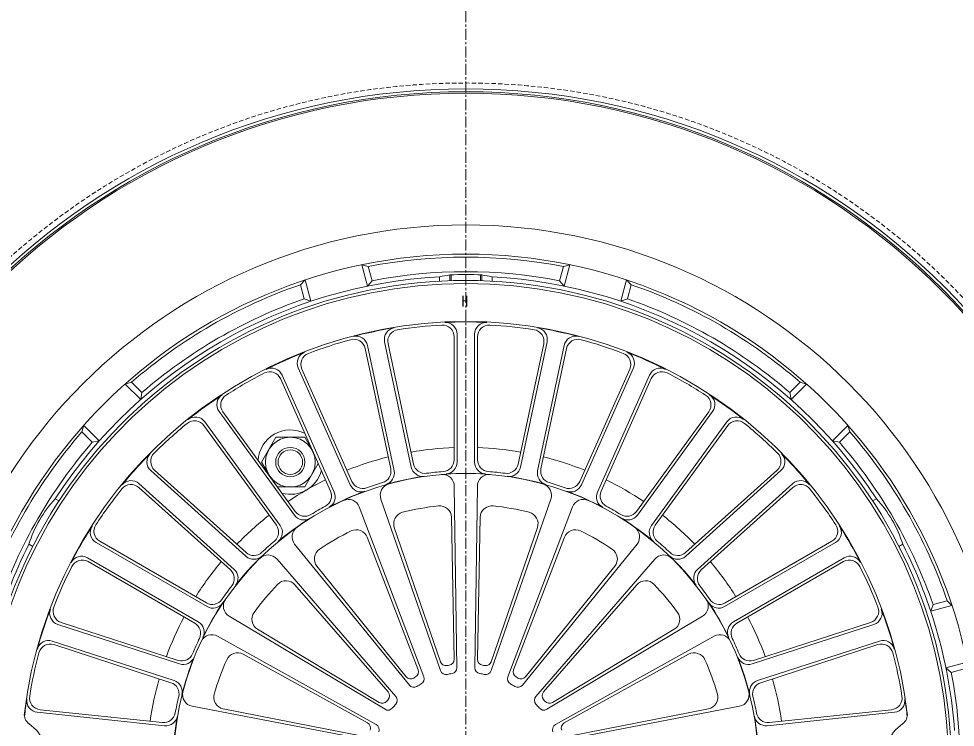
# Model space of a CAD drawing. Units: millimetres, scale not verified. Extents: x -1380 to 1380, y -955 to 955.
# Drawn here: x -603.3 to -283.2, y 238.4 to 480.6 of the extents above; entities that cross this region are included whole.
import ezdxf
from ezdxf.enums import TextEntityAlignment as Align

# ---------------------------------------------------------------- set-up
doc = ezdxf.new("R2010")
doc.units = ezdxf.units.MM
doc.header["$LTSCALE"] = 3
doc.linetypes.add('USER1', pattern=[2, 1.25, -0.25, 0.25, -0.25])
doc.linetypes.add('USER3', pattern=[0.75, 0.5, -0.25])
for name, color, linetype, lineweight in [('0-2_L-2', 7, 'Continuous', 18), ('0-3_L-1', 7, 'Continuous', 18), ('0-4_L-5', 2, 'USER1', 18), ('0-5_L-3', 7, 'Continuous', 18), ('0-B_L-1a', 3, 'Continuous', 18), ('0-C_L-1b', 150, 'Continuous', 18)]:
    doc.layers.add(name, color=color, linetype=linetype, lineweight=lineweight)
doc.styles.add('ＭＳ ゴシック', font='')
doc.styles.get('ＭＳ ゴシック').set_extended_font_data('MS Gothic')

msp = doc.modelspace()

# ---------------------------------------------------------------- linework, layer by layer
at = {"layer": '0-2_L-2'}
for radius in [230.5, 230, 185]:
    msp.add_circle((-450.463, 225.129), radius, dxfattribs=at)
at = {"layer": '0-3_L-1', "linetype": 'USER3'}
msp.add_circle((-450.463, 225.129), 233.5, dxfattribs=at)
at = {"layer": '0-3_L-1'}
msp.add_circle((-450.463, 225.129), 231.5, dxfattribs=at)
at = {"layer": '0-4_L-5'}
msp.add_line((-450.463, -102.621), (-450.463, 552.879), dxfattribs=at)
at = {"layer": '0-5_L-3'}
for points in [[(-517.393, 324.056), (-520.278, 329.052), (-515.37, 337.552), (-505.555, 337.552), (-502.671, 332.556)], [(-500.909, 328.599), (-505.555, 320.552), (-514.847, 320.552)]]:
    msp.add_lwpolyline(points, dxfattribs=at)
for radius in [8.5, 4.2]:
    msp.add_circle((-510.463, 329.052), radius, dxfattribs=at)
at = {"layer": '0-5_L-3', "color": 6}
msp.add_circle((-510.463, 329.052), 5, dxfattribs=at)
at = {"layer": '0-5_L-3'}
for start, end in [(63.04294, 176.95706), (255.04294, 344.95706)]:
    msp.add_arc((-510.463, 329.052), 11, start, end, dxfattribs=at)
at = {"layer": '0-B_L-1a'}
for p, q in [((-454.463, 329.824), (-454.463, 371.911)), ((-453.463, 328.996), (-453.463, 372.791)), ((-447.463, 328.996), (-447.463, 372.791)), ((-446.463, 329.824), (-446.463, 371.911)), ((-474.992, 326.102), (-484.098, 368.941)), ((-469.123, 327.35), (-478.229, 370.188)), ((-468.317, 328.367), (-477.068, 369.535)), ((-432.608, 328.367), (-423.857, 369.535)), ((-431.802, 327.35), (-422.696, 370.188)), ((-425.933, 326.102), (-416.827, 368.941)), ((-476.142, 326.704), (-484.893, 367.872)), ((-424.783, 326.704), (-416.032, 367.872)), ((-495.45, 318.796), (-513.263, 358.805)), ((-489.968, 321.236), (-507.782, 361.246)), ((-489.392, 322.399), (-506.51, 360.848)), ((-411.534, 322.399), (-394.415, 360.848)), ((-410.957, 321.236), (-393.143, 361.246)), ((-405.475, 318.796), (-387.662, 358.805)), ((-496.7, 319.145), (-513.818, 357.594)), ((-404.225, 319.145), (-387.107, 357.594)), ((-509.087, 310.922), (-534.829, 346.354)), ((-508.765, 312.18), (-533.503, 346.229)), ((-392.161, 312.18), (-367.422, 346.229)), ((-391.838, 310.922), (-366.096, 346.354)), ((-513.941, 307.395), (-539.684, 342.827)), ((-386.984, 307.395), (-361.242, 342.827)), ((-515.237, 307.477), (-539.975, 341.527)), ((-385.688, 307.477), (-360.95, 341.527)), ((-525.643, 296.859), (-558.19, 326.164)), ((-525.589, 298.156), (-556.866, 326.318)), ((-375.336, 298.156), (-344.059, 326.318)), ((-375.282, 296.859), (-342.735, 326.164)), ((-530.943, 292.211), (-562.22, 320.373)), ((-529.658, 292.4), (-562.205, 321.705)), ((-453.489, 258.785), (-454.401, 320.859)), ((-447.436, 258.785), (-446.524, 320.859)), ((-371.267, 292.4), (-338.72, 321.705)), ((-369.983, 292.211), (-338.706, 320.373)), ((-459.13, 257.79), (-479.503, 316.433)), ((-441.796, 257.79), (-421.422, 316.433)), ((-464.817, 255.72), (-486.905, 313.739)), ((-436.108, 255.72), (-414.02, 313.739)), ((-455.385, 310.192), (-454.495, 261.67)), ((-445.541, 310.192), (-446.43, 261.67)), ((-474.931, 306.746), (-459.171, 260.846)), ((-425.994, 306.746), (-441.754, 260.846)), ((-538.914, 279.66), (-576.842, 301.558)), ((-539.131, 280.94), (-575.58, 301.984)), ((-469.778, 252.856), (-508.98, 300.994)), ((-484.181, 303.379), (-466.75, 258.087)), ((-416.744, 303.379), (-434.175, 258.087)), ((-431.147, 252.856), (-391.946, 300.994)), ((-362.011, 279.66), (-324.083, 301.558)), ((-361.794, 280.94), (-325.346, 301.984)), ((-541.914, 274.464), (-579.842, 296.362)), ((-543.131, 274.012), (-579.58, 295.056)), ((-474.414, 248.965), (-515.014, 295.931)), ((-426.511, 248.965), (-385.912, 295.931)), ((-359.011, 274.464), (-321.083, 296.362)), ((-357.794, 274.012), (-321.346, 295.056)), ((-501.37, 293.455), (-470.862, 255.713)), ((-399.555, 293.455), (-430.063, 255.713)), ((-508.911, 287.127), (-477.04, 250.529)), ((-392.014, 287.127), (-423.885, 250.529)), ((-478.096, 244.578), (-531.398, 276.405)), ((-422.829, 244.578), (-369.527, 276.405)), ((-548.319, 260.079), (-589.971, 273.612)), ((-548.797, 261.285), (-588.825, 274.291)), ((-352.606, 260.079), (-310.954, 273.612)), ((-352.128, 261.285), (-312.101, 274.291)), ((-481.123, 239.336), (-535.336, 269.583)), ((-521.669, 271.923), (-480.092, 246.892)), ((-379.257, 271.923), (-420.833, 246.892)), ((-419.803, 239.336), (-365.589, 269.583)), ((-550.173, 254.372), (-591.825, 267.906)), ((-551.269, 253.677), (-591.297, 266.683)), ((-350.752, 254.372), (-309.1, 267.906)), ((-349.656, 253.677), (-309.628, 266.683)), ((-526.591, 263.398), (-484.125, 239.907)), ((-374.335, 263.398), (-416.8, 239.907)), ((-553.447, 238.969), (-597.003, 243.547)), ((-554.166, 240.05), (-596.023, 244.45)), ((-483.082, 233.953), (-544.054, 245.631)), ((-533.379, 244.747), (-485.749, 235.445)), ((-417.844, 233.953), (-356.871, 245.631)), ((-367.546, 244.747), (-415.176, 235.445)), ((-347.478, 238.969), (-303.922, 243.547)), ((-346.759, 240.05), (-304.903, 244.45))]:
    msp.add_line(p, q, dxfattribs=at)
msp.add_circle((-450.463, 225.129), 100, dxfattribs=at)
for centre, radius, start, end in [((-450.463, 225.129), 166, 2.09665, 177.90335), ((-450.463, 225.129), 165, 2.46131, 177.53869), ((-450.463, 225.129), 152, 6.8696, 173.1304), ((-450.463, 225.129), 151.828, 99.28591, 104.71409), ((-474.316, 371.02), 4, 99.28591, 192), ((-450.463, 225.129), 151, 93.11968, 98.88032), ((-458.463, 371.911), 4, 0, 93.11968), ((-450.463, 225.129), 151.828, 87.28591, 92.71409), ((-457.463, 372.791), 4, 0, 92.71409), ((-443.463, 372.791), 4, 87.28591, 180), ((-442.463, 371.911), 4, 86.88032, 180), ((-450.463, 225.129), 151, 81.11968, 86.88032), ((-450.463, 225.129), 151.828, 75.28591, 80.71409), ((-426.609, 371.02), 4, 348, 80.71409), ((-488.01, 368.109), 4, 12, 104.71409), ((-473.155, 370.367), 4, 98.88032, 192), ((-427.77, 370.367), 4, 348, 81.11968), ((-412.915, 368.109), 4, 75.28591, 168), ((-450.463, 225.129), 151, 105.11968, 110.88032), ((-488.805, 367.04), 4, 12, 105.11968), ((-412.12, 367.04), 4, 74.88032, 168), ((-450.463, 225.129), 151, 69.11968, 74.88032), ((-450.463, 225.129), 151.828, 111.28591, 116.71409), ((-504.128, 362.872), 4, 111.28591, 204), ((-502.856, 362.475), 4, 110.88032, 204), ((-398.069, 362.475), 4, 336, 69.11968), ((-450.463, 225.129), 151.828, 63.28591, 68.71409), ((-396.798, 362.872), 4, 336, 68.71409), ((-450.463, 225.129), 151, 117.11968, 122.88032), ((-517.473, 355.967), 4, 24, 117.11968), ((-516.917, 357.178), 4, 24, 116.71409), ((-384.008, 357.178), 4, 63.28591, 156), ((-383.453, 355.967), 4, 62.88032, 156), ((-450.463, 225.129), 151, 57.11968, 62.88032), ((-450.463, 225.129), 151.828, 123.28591, 128.71409), ((-531.593, 348.705), 4, 123.28591, 216), ((-530.267, 348.58), 4, 122.88032, 216), ((-370.658, 348.58), 4, 324, 57.11968), ((-450.463, 225.129), 151.828, 51.28591, 56.71409), ((-369.332, 348.705), 4, 324, 56.71409), ((-543.211, 339.176), 4, 36, 129.11968), ((-542.92, 340.476), 4, 36, 128.71409), ((-358.006, 340.476), 4, 51.28591, 144), ((-357.714, 339.176), 4, 50.88032, 144), ((-450.463, 225.129), 151, 129.11968, 134.88032), ((-450.463, 225.129), 151, 45.11968, 50.88032), ((-450.463, 225.129), 109, 92.10307, 99.89693), ((-450.463, 225.129), 109, 80.10307, 87.89693), ((-450.463, 225.129), 151.828, 135.28591, 140.71409), ((-555.513, 329.136), 4, 135.28591, 228), ((-554.19, 329.29), 4, 134.88032, 228), ((-450.463, 225.129), 109, 104.10307, 111.89693), ((-458.463, 329.824), 4, 274.36963, 0), ((-442.463, 329.824), 4, 180, 265.63037), ((-450.463, 225.129), 109, 68.10307, 75.89693), ((-346.735, 329.29), 4, 312, 45.11968), ((-345.412, 329.136), 4, 312, 44.71409), ((-450.463, 225.129), 151.828, 39.28591, 44.71409), ((-480.055, 325.872), 4, 286.36963, 12), ((-465.211, 328.181), 4, 192, 278.14444), ((-464.405, 329.199), 4, 192, 277.63037), ((-457.463, 328.996), 4, 273.85556, 360), ((-443.463, 328.996), 4, 180, 266.14444), ((-436.52, 329.199), 4, 262.36963, 348), ((-435.714, 328.181), 4, 261.85556, 348), ((-420.87, 325.872), 4, 168, 253.63037), ((-478.905, 325.27), 4, 285.85556, 12), ((-450.463, 225.129), 100.103, 98.14444, 105.85556), ((-450.463, 225.129), 101, 94.36963, 97.63037), ((-458.401, 320.8), 4, 0.84177, 94.74306), ((-450.463, 225.129), 100.103, 86.14444, 93.85556), ((-442.525, 320.8), 4, 85.25694, 179.15823), ((-450.463, 225.129), 101, 82.36963, 85.63037), ((-450.463, 225.129), 100.103, 74.14444, 81.85556), ((-422.02, 325.27), 4, 168, 254.14444), ((-564.896, 317.4), 4, 48, 141.11968), ((-564.881, 318.732), 4, 48, 140.71409), ((-450.463, 225.129), 109, 116.10307, 123.89693), ((-486.314, 322.863), 4, 204, 290.14444), ((-485.737, 324.026), 4, 204, 289.63037), ((-450.463, 225.129), 101, 106.36963, 109.63037), ((-475.725, 317.745), 4, 105.25694, 199.15823), ((-425.2, 317.745), 4, 340.84177, 74.74306), ((-450.463, 225.129), 101, 70.36963, 73.63037), ((-415.188, 324.026), 4, 250.36963, 336), ((-414.611, 322.863), 4, 249.85556, 336), ((-450.463, 225.129), 109, 56.10307, 63.89693), ((-336.044, 318.732), 4, 39.28591, 132), ((-336.029, 317.4), 4, 38.88032, 132), ((-450.463, 225.129), 151, 141.11968, 146.88032), ((-500.354, 317.518), 4, 298.36963, 24), ((-450.463, 225.129), 100.103, 110.14444, 117.85556), ((-499.104, 317.169), 4, 297.85556, 24), ((-450.463, 225.129), 100.103, 62.14444, 69.85556), ((-401.821, 317.169), 4, 156, 242.14444), ((-400.571, 317.518), 4, 156, 241.63037), ((-450.463, 225.129), 151, 33.11968, 38.88032), ((-450.463, 225.129), 101, 118.36963, 121.63037), ((-490.643, 312.315), 4, 20.84177, 114.74306), ((-450.463, 225.129), 89.457, 95.99236, 104.00764), ((-459.384, 310.119), 4, 1.05029, 95.99236), ((-441.541, 310.119), 4, 84.00764, 178.94971), ((-450.463, 225.129), 89.457, 75.99236, 84.00764), ((-410.282, 312.315), 4, 65.25694, 159.15823), ((-450.463, 225.129), 101, 58.36963, 61.63037), ((-450.463, 225.129), 109, 128.10307, 135.89693), ((-505.851, 313.273), 4, 216, 302.14444), ((-505.529, 314.531), 4, 216, 301.63037), ((-471.148, 308.044), 4, 104.00764, 198.94971), ((-429.778, 308.044), 4, 341.05029, 75.99236), ((-395.397, 314.531), 4, 238.36963, 324), ((-395.074, 313.273), 4, 237.85556, 324), ((-450.463, 225.129), 109, 44.10307, 51.89693), ((-573.58, 305.448), 4, 146.88032, 240), ((-518.473, 305.126), 4, 310.36963, 36), ((-450.463, 225.129), 100.103, 122.14444, 129.85556), ((-517.177, 305.044), 4, 309.85556, 36), ((-450.463, 225.129), 100.103, 50.14444, 57.85556), ((-383.748, 305.044), 4, 144, 230.14444), ((-382.452, 305.126), 4, 144, 229.63037), ((-327.346, 305.448), 4, 300, 33.11968), ((-450.463, 225.129), 151.828, 147.28591, 152.71409), ((-574.842, 305.022), 4, 147.28591, 240), ((-505.878, 303.52), 4, 125.25694, 219.15823), ((-450.463, 225.129), 89.457, 115.99236, 124.00764), ((-487.914, 301.942), 4, 21.05029, 115.99236), ((-413.011, 301.942), 4, 64.00764, 158.94971), ((-450.463, 225.129), 89.457, 55.99236, 64.00764), ((-395.047, 303.52), 4, 320.84177, 54.74306), ((-326.083, 305.022), 4, 300, 32.71409), ((-450.463, 225.129), 151.828, 27.28591, 32.71409), ((-450.463, 225.129), 101, 130.36963, 133.63037), ((-450.463, 225.129), 101, 46.36963, 49.63037), ((-522.913, 301.128), 4, 228, 313.63037), ((-498.259, 295.969), 4, 124.00764, 218.94971), ((-402.666, 295.969), 4, 321.05029, 55.99236), ((-378.012, 301.128), 4, 226.36963, 312), ((-581.842, 292.898), 4, 60, 152.71409), ((-581.58, 291.592), 4, 60, 153.11968), ((-450.463, 225.129), 109, 140.10307, 147.89693), ((-450.463, 225.129), 100.103, 134.14444, 141.85556), ((-522.967, 299.831), 4, 228, 314.14444), ((-518.04, 293.315), 4, 40.84177, 134.74306), ((-382.885, 293.315), 4, 45.25694, 139.15823), ((-450.463, 225.129), 100.103, 38.14444, 45.85556), ((-377.958, 299.831), 4, 225.85556, 312), ((-450.463, 225.129), 109, 32.10307, 39.89693), ((-319.346, 291.592), 4, 26.88032, 120), ((-319.083, 292.898), 4, 27.28591, 120), ((-450.463, 225.129), 151, 153.11968, 158.88032), ((-533.619, 289.238), 4, 322.36963, 48), ((-532.335, 289.427), 4, 321.85556, 48), ((-368.591, 289.427), 4, 132, 218.14444), ((-367.306, 289.238), 4, 132, 217.63037), ((-450.463, 225.129), 151, 21.11968, 26.88032), ((-511.927, 284.5), 4, 41.05029, 135.99236), ((-388.998, 284.5), 4, 44.00764, 138.94971), ((-450.463, 225.129), 101, 142.36963, 145.63037), ((-450.463, 225.129), 89.457, 135.99236, 144.00764), ((-450.463, 225.129), 89.457, 35.99236, 44.00764), ((-450.463, 225.129), 101, 34.36963, 37.63037), ((-537.131, 284.404), 4, 240, 325.63037), ((-529.347, 279.839), 4, 145.25694, 239.15823), ((-371.578, 279.839), 4, 300.84177, 34.74306), ((-363.794, 284.404), 4, 214.36963, 300), ((-450.463, 225.129), 151.828, 159.28591, 164.71409), ((-588.735, 277.416), 4, 159.28591, 252), ((-587.589, 278.095), 4, 158.88032, 252), ((-450.463, 225.129), 100.103, 146.14444, 153.85556), ((-536.914, 283.124), 4, 240, 326.14444), ((-450.463, 225.129), 100.103, 26.14444, 33.85556), ((-364.011, 283.124), 4, 213.85556, 300), ((-313.337, 278.095), 4, 288, 21.11968), ((-312.19, 277.416), 4, 288, 20.71409), ((-450.463, 225.129), 151.828, 15.28591, 20.71409), ((-450.463, 225.129), 109, 152.10307, 159.89693), ((-519.605, 275.35), 4, 144.00764, 238.94971), ((-381.32, 275.35), 4, 301.05029, 35.99236), ((-450.463, 225.129), 109, 20.10307, 27.89693), ((-545.131, 270.548), 4, 334.36963, 60), ((-543.914, 271), 4, 333.85556, 60), ((-357.011, 271), 4, 120, 206.14444), ((-355.794, 270.548), 4, 120, 205.63037), ((-537.285, 266.09), 4, 60.84177, 154.74306), ((-363.64, 266.09), 4, 25.25694, 119.15823), ((-593.061, 264.102), 4, 72, 164.71409), ((-592.533, 262.878), 4, 72, 165.11968), ((-450.463, 225.129), 101, 154.36963, 157.63037), ((-450.463, 225.129), 101, 22.36963, 25.63037), ((-308.392, 262.878), 4, 14.88032, 108), ((-307.864, 264.102), 4, 15.28591, 108), ((-450.463, 225.129), 151, 165.11968, 170.88032), ((-547.561, 265.09), 4, 252, 337.63037), ((-528.527, 259.898), 4, 61.05029, 155.99236), ((-372.398, 259.898), 4, 24.00764, 118.94971), ((-353.364, 265.09), 4, 202.36963, 288), ((-450.463, 225.129), 151, 9.11968, 14.88032), ((-547.083, 263.883), 4, 252, 338.14444), ((-450.463, 225.129), 100.103, 158.14444, 165.85556), ((-450.463, 225.129), 89.457, 155.99236, 164.00764), ((-457.28, 261.495), 2, 198.94971, 280.61715), ((-450.463, 225.129), 35, 99.38285, 100.61715), ((-456.495, 261.634), 2, 279.38285, 1.05029), ((-444.43, 261.634), 2, 178.94971, 260.61715), ((-450.463, 225.129), 35, 79.38285, 80.61715), ((-443.646, 261.495), 2, 259.38285, 341.05029), ((-450.463, 225.129), 89.457, 15.99236, 24.00764), ((-450.463, 225.129), 100.103, 14.14444, 21.85556), ((-353.842, 263.883), 4, 201.85556, 288), ((-468.616, 257.369), 2, 299.38285, 21.05029), ((-457.24, 258.446), 2, 199.15823, 281.49887), ((-450.463, 225.129), 32, 98.50113, 101.49887), ((-455.489, 258.755), 2, 278.50113, 0.84177), ((-445.436, 258.755), 2, 179.15823, 261.49887), ((-450.463, 225.129), 32, 78.50113, 81.49887), ((-443.685, 258.446), 2, 258.50113, 340.84177), ((-432.309, 257.369), 2, 158.94971, 240.61715), ((-450.463, 225.129), 109, 164.10307, 171.89693), ((-552.505, 249.873), 4, 346.36963, 72), ((-551.409, 250.568), 4, 345.85556, 72), ((-469.307, 256.971), 2, 218.94971, 300.61715), ((-450.463, 225.129), 35, 119.38285, 120.61715), ((-450.463, 225.129), 32, 118.50113, 121.49887), ((-466.687, 255.008), 2, 298.50113, 20.84177), ((-434.239, 255.008), 2, 159.15823, 241.49887), ((-450.463, 225.129), 32, 58.50113, 61.49887), ((-450.463, 225.129), 35, 59.38285, 60.61715), ((-431.619, 256.971), 2, 239.38285, 321.05029), ((-349.516, 250.568), 4, 108, 194.14444), ((-348.42, 249.873), 4, 108, 193.63037), ((-450.463, 225.129), 109, 8.10307, 15.89693), ((-543.302, 249.559), 4, 165.25694, 259.15823), ((-532.612, 248.673), 4, 164.00764, 258.94971), ((-478.548, 249.216), 2, 319.38285, 41.05029), ((-468.227, 254.119), 2, 219.15823, 301.49887), ((-432.698, 254.119), 2, 238.50113, 320.84177), ((-422.377, 249.216), 2, 138.94971, 220.61715), ((-368.313, 248.673), 4, 281.05029, 15.99236), ((-357.623, 249.559), 4, 280.84177, 14.74306), ((-450.463, 225.129), 151.828, 171.28591, 173.5733), ((-596.585, 247.525), 4, 171.28591, 264), ((-595.604, 248.428), 4, 170.88032, 264), ((-450.463, 225.129), 101, 166.36963, 169.63037), ((-479.061, 248.605), 2, 238.94971, 320.61715), ((-450.463, 225.129), 35, 139.38285, 140.61715), ((-475.928, 247.657), 2, 318.50113, 40.84177), ((-424.998, 247.657), 2, 139.15823, 221.49887), ((-450.463, 225.129), 35, 39.38285, 40.61715), ((-421.864, 248.605), 2, 219.38285, 301.05029), ((-450.463, 225.129), 101, 10.36963, 13.63037), ((-305.321, 248.428), 4, 276, 9.11968), ((-304.341, 247.525), 4, 276, 8.71409), ((-450.463, 225.129), 151.828, 6.4267, 8.71409), ((-477.071, 246.295), 2, 239.15823, 321.49887), ((-450.463, 225.129), 32, 138.50113, 141.49887), ((-450.463, 225.129), 32, 38.50113, 41.49887), ((-423.854, 246.295), 2, 218.50113, 300.84177), ((-597.4, 242.831), 4, 173.1304, 233.57643), ((-553.748, 244.029), 4, 264, 349.63037), ((-553.029, 242.947), 4, 264, 350.14444), ((-450.463, 225.129), 100.103, 170.14444, 177.85556), ((-450.463, 225.129), 100.103, 2.14444, 9.85556), ((-347.896, 242.947), 4, 189.85556, 276), ((-347.178, 244.029), 4, 190.36963, 276), ((-303.525, 242.831), 4, 306.42357, 6.8696), ((-610.463, 225.129), 18, 306.42357, 53.57643), ((-485.093, 238.157), 2, 339.38285, 61.05029), ((-482.097, 237.589), 2, 338.50113, 60.84177), ((-418.828, 237.589), 2, 119.15823, 201.49887), ((-415.832, 238.157), 2, 118.94971, 200.61715), ((-290.463, 225.129), 18, 126.42357, 233.57643)]:
    msp.add_arc(centre, radius, start, end, dxfattribs=at)
at = {"layer": '0-C_L-1b'}
for p, q in [((-486.023, 396.478), (-484.078, 389.221)), ((-483.799, 395.906), (-486.023, 396.478)), ((-482.501, 391.064), (-483.799, 395.906)), ((-417.126, 395.906), (-418.424, 391.064)), ((-417.126, 395.906), (-414.903, 396.478)), ((-414.903, 396.478), (-416.847, 389.221)), ((-506.981, 389.694), (-505.341, 391.301)), ((-505.341, 391.301), (-503.397, 384.045)), ((-482.501, 391.064), (-484.078, 389.221)), ((-459.463, 392.387), (-459.463, 390.885)), ((-455.963, 393.074), (-455.963, 391.038)), ((-455.463, 393.089), (-455.463, 391.053)), ((-445.463, 393.089), (-445.463, 391.053)), ((-444.963, 393.074), (-444.963, 391.038)), ((-441.463, 390.885), (-441.463, 392.387)), ((-418.424, 391.064), (-416.847, 389.221)), ((-395.584, 391.301), (-397.528, 384.045)), ((-393.944, 389.694), (-395.584, 391.301)), ((-506.981, 389.694), (-505.684, 384.852)), ((-395.241, 384.852), (-393.944, 389.694)), ((-505.684, 384.852), (-503.397, 384.045)), ((-395.241, 384.852), (-397.528, 384.045)), ((-564.721, 356.358), (-566.933, 355.741)), ((-566.933, 355.741), (-561.621, 350.429)), ((-561.177, 352.813), (-564.721, 356.358)), ((-336.204, 356.358), (-339.748, 352.813)), ((-333.992, 355.741), (-339.305, 350.429)), ((-336.204, 356.358), (-333.992, 355.741)), ((-561.177, 352.813), (-561.621, 350.429)), ((-339.748, 352.813), (-339.305, 350.429)), ((-581.692, 339.387), (-581.075, 341.599)), ((-581.692, 339.387), (-578.147, 335.843)), ((-581.075, 341.599), (-575.763, 336.287)), ((-319.85, 341.599), (-325.162, 336.287)), ((-322.778, 335.843), (-319.234, 339.387)), ((-319.234, 339.387), (-319.85, 341.599)), ((-578.147, 335.843), (-575.763, 336.287)), ((-322.778, 335.843), (-325.162, 336.287)), ((-589.511, 315.801), (-590.812, 316.552)), ((-310.113, 316.552), (-311.414, 315.801)), ((-599.812, 300.964), (-598.511, 300.212)), ((-302.414, 300.212), (-301.113, 300.964)), ((-290.739, 280.35), (-291.547, 278.063)), ((-284.29, 280.007), (-291.547, 278.063)), ((-285.897, 281.647), (-290.739, 280.35)), ((-285.897, 281.647), (-284.29, 280.007)), ((-279.114, 260.689), (-286.37, 258.744)), ((-284.527, 257.168), (-286.37, 258.744)), ((-284.527, 257.168), (-279.686, 258.465))]:
    msp.add_line(p, q, dxfattribs=at)
msp.add_circle((-450.463, 225.129), 175, dxfattribs=at)
for centre, radius, start, end in [((-450.463, 225.129), 174, 78.95457, 101.04543), ((-450.463, 225.129), 169, 79.07177, 100.92823), ((-450.463, 225.129), 167.5, 93.08006, 146.91994), ((-450.463, 352.791), 40.605, 97.78463, 102.80567), ((-450.463, 225.129), 168.035, 88.1243, 91.8757), ((-450.463, 352.791), 40.605, 77.19433, 82.21537), ((-450.463, 225.129), 167.5, 33.08006, 86.91994), ((-450.463, 225.129), 174, 108.95457, 131.04543), ((-450.463, 225.129), 174, 48.95457, 71.04543), ((-450.463, 225.129), 169, 109.07177, 130.92823), ((-450.463, 225.129), 169, 49.07177, 70.92823), ((-450.463, 225.129), 174, 138.95457, 161.04543), ((-450.463, 225.129), 174, 18.95457, 41.04543), ((-450.463, 225.129), 169, 139.07177, 160.92823), ((-450.463, 225.129), 169, 19.07177, 40.92823), ((-561.022, 288.96), 40.605, 137.19433, 162.80567), ((-339.904, 288.96), 40.605, 17.19433, 42.80567), ((-450.463, 225.129), 167.5, 153.08006, 175.81665), ((-450.463, 225.129), 167.5, 4.18335, 26.91994), ((-450.463, 225.129), 169, 349.07177, 10.92823)]:
    msp.add_arc(centre, radius, start, end, dxfattribs=at)

# ---------------------------------------------------------------- texts
at = {"layer": '0-B_L-1a', "color": 7, "style": 'ＭＳ ゴシック', "width": 0.85}
msp.add_text('H', height=3.666, dxfattribs=at).set_placement((-451.879, 381.129), align=Align.BOTTOM_LEFT)

doc.saveas('drawing.dxf')
